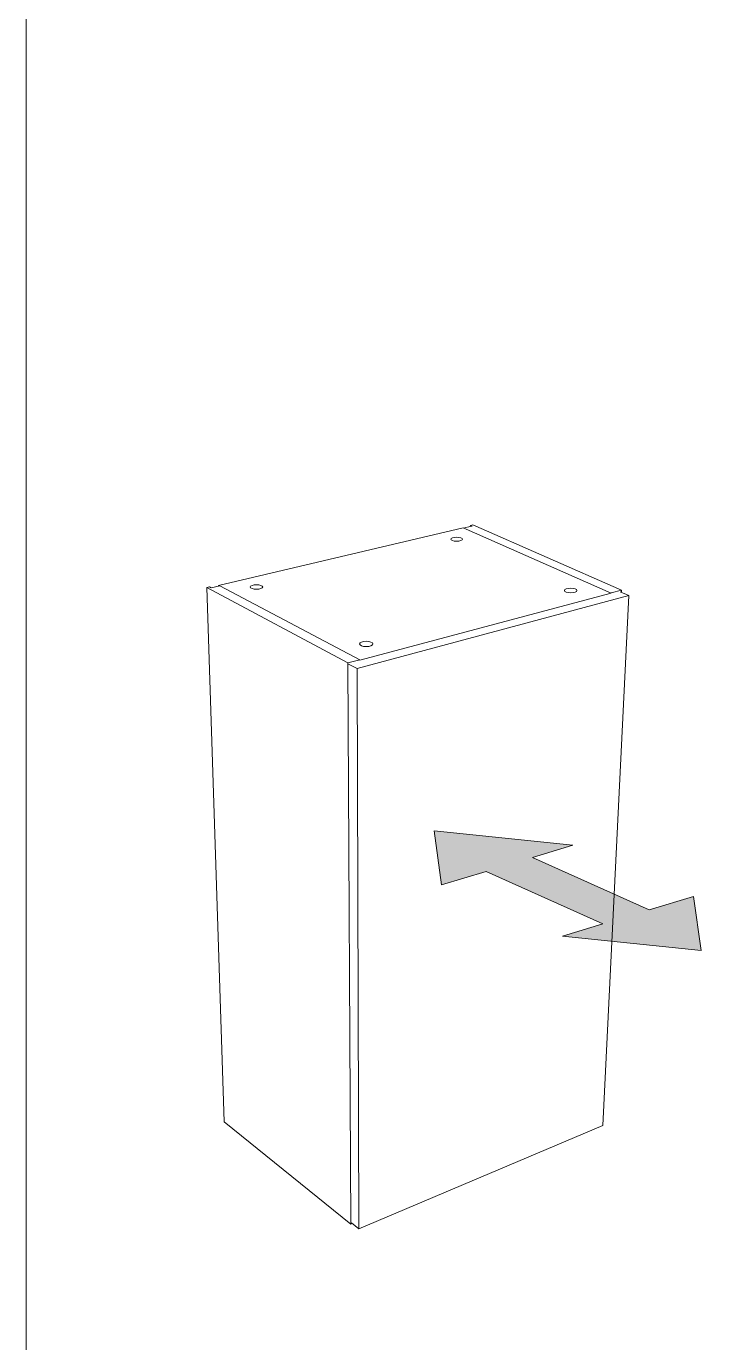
# Model space of a CAD drawing. Header units: metres. Extents: x -8.4 to 7.9, y -3.9 to 2.
# Drawn here: x 1.0454 to 1.2048, y -2.2038 to -1.8958 of the extents above; entities that cross this region are included whole.
import ezdxf

# ---------------------------------------------------------------- set-up
doc = ezdxf.new("R2010")
doc.units = ezdxf.units.M
doc.header["$MEASUREMENT"] = 0
doc.layers.add('PDF15_Geometry_Num_Penna__1', color=255, linetype='Continuous', lineweight=18)
doc.layers.add('PDF15_Geometry_Num_Penna__7', color=7, linetype='Continuous', lineweight=18)

msp = doc.modelspace()

# ---------------------------------------------------------------- hatches: boundary and pattern name
at = {"layer": 'PDF15_Geometry_Num_Penna__7', "linetype": 'Continuous', "lineweight": 18}
msp.add_hatch(color=7, dxfattribs=at).paths.add_polyline_path([(1.152932650492398, -2.093498888747446), (1.180263431576097, -2.105777784237589), (1.170790289767389, -2.108641618807334), (1.203233678275911, -2.112013288836404), (1.201503165654984, -2.099354633691926), (1.191123068436513, -2.102493980167758), (1.163792287352813, -2.090215084677614), (1.173263939907975, -2.087351250107869), (1.140820551399452, -2.083973623064614), (1.142549574766833, -2.096638235223277)])

# ---------------------------------------------------------------- linework, layer by layer
at = {"layer": 'PDF15_Geometry_Num_Penna__1', "color": 255, "linetype": 'Continuous', "lineweight": 18, "flags": 128}
msp.add_lwpolyline([(1.152932650492398, -2.093498888747446), (1.180263431576097, -2.105777784237589), (1.170790289767389, -2.108641618807334), (1.203233678275911, -2.112013288836404), (1.201503165654984, -2.099354633691926), (1.191123068436513, -2.102493980167758), (1.163792287352813, -2.090215084677614), (1.173263939907975, -2.087351250107869), (1.140820551399452, -2.083973623064614), (1.142549574766833, -2.096638235223277)], close=True, dxfattribs=at)
at = {"layer": 'PDF15_Geometry_Num_Penna__7', "color": 7, "linetype": 'Continuous', "lineweight": 18, "flags": 128}
for points in [[(1.822148985419563, -2.681189165708893), (1.045399013218962, -2.681189165708893), (1.045399013218962, -1.587816443273983), (1.822148985419563, -1.587816443273983)], [(1.152932650492398, -2.093498888747446), (1.180263431576097, -2.105777784237589), (1.170790289767389, -2.108641618807334), (1.203233678275911, -2.112013288836404), (1.201503165654984, -2.099354633691926), (1.191123068436513, -2.102493980167758), (1.163792287352813, -2.090215084677614), (1.173263939907975, -2.087351250107869), (1.140820551399452, -2.083973623064614), (1.142549574766833, -2.096638235223277)]]:
    msp.add_lwpolyline(points, close=True, dxfattribs=at)
for points in [[(1.147582060350858, -2.013085303180894), (1.0903321755198, -2.026592832846825), (1.090336643280438, -2.026741758201466)], [(1.182178164860715, -2.028405254412805), (1.147582804977632, -2.013085303180894)], [(1.147920865532666, -2.013147553979135), (1.149262682977981, -2.012833321480842)], [(1.1492632786794, -2.012833619331551), (1.149267746440039, -2.012564064439651)], [(1.1492632786794, -2.012833619331551), (1.149662398629838, -2.012736817851034)], [(1.149661802928419, -2.012736073224261), (1.149267150738621, -2.012564809066424)], [(1.149267597514685, -2.012564362290361), (1.149848406397784, -2.01242735096409)], [(1.184619944975408, -2.027710070857341), (1.149847363920302, -2.01242735096409)], [(1.091656568698621, -2.152099824395807), (1.087601331291749, -2.027103795738598)], [(1.087601778067813, -2.027103646813243), (1.120630443220074, -2.044728962534995)], [(1.08827075076086, -2.026945041310551), (1.087602075918523, -2.02710290218647)], [(1.090647152644865, -2.026668635852337), (1.088642617371399, -2.027139239973002), (1.088270303984796, -2.026945637011969)], [(1.090331579818381, -2.026593130697535), (1.090528161286507, -2.026697378445783)], [(1.090647152644865, -2.026668635852337), (1.123392859623308, -2.043993122357715)], [(1.186366690459991, -2.028969532581539), (1.12276811776059, -2.046025953448563), (1.123213404570966, -2.177132389406689)], [(1.123393306399372, -2.044045246231839), (1.182178611636779, -2.02840510548745)], [(1.180256878860493, -2.152920254174524), (1.18636728616141, -2.028969681506894)], [(1.182245032344949, -2.028341216510309), (1.184620391751471, -2.027709773006632)], [(1.186366690459991, -2.028969532581539), (1.1843100313124, -2.028067044932416)], [(1.184596712620084, -2.028192142230314), (1.184620540676826, -2.027709624081277)], [(1.120629996444011, -2.044728813609641), (1.121309096061173, -2.176018427753975)], [(1.123393306399372, -2.04399297343236), (1.120630741070784, -2.044728664684286)], [(1.122767968835235, -2.046026102373918), (1.120803643407522, -2.044979157130792)], [(1.121653858257167, -2.175875608338874), (1.121309840687946, -2.176018576679329), (1.091655824071848, -2.152099675470453)], [(1.180257325636557, -2.152919807398461), (1.123212957794902, -2.17713209155598), (1.121461595624325, -2.17572176844753)]]:
    msp.add_lwpolyline(points, dxfattribs=at)
at = {"layer": 'PDF15_Geometry_Num_Penna__7', "color": 7, "linetype": 'Continuous', "lineweight": 18}
for points in [[(1.14467027181692, -2.015790383322591), (1.14467027181692, -2.015540188726795), (1.145289801292226, -2.015337650244484), (1.146053788361533, -2.015337650244484)], [(1.146053788361534, -2.016244605654247), (1.145289801292226, -2.016244605654247), (1.144670271816919, -2.016040577918388), (1.144670271816919, -2.015790383322592)], [(1.146053788361534, -2.015337650244484), (1.146819264684388, -2.015337650244484), (1.147438794159694, -2.015540188726795), (1.147438794159694, -2.015790383322591)], [(1.147438794159694, -2.015790383322591), (1.147438794159694, -2.016040577918388), (1.146819264684388, -2.016244605654246), (1.146053788361533, -2.016244605654246)], [(1.097758785105032, -2.026959635995306), (1.097758785105032, -2.026670720807302), (1.098420013679638, -2.02643541874697), (1.099236124623071, -2.02643541874697)], [(1.09923612462307, -2.02643541874697), (1.100052235566503, -2.02643541874697), (1.100713464141107, -2.026670720807302), (1.100713464141107, -2.026959635995306)], [(1.09923612462307, -2.027483853243642), (1.098420013679638, -2.027483853243642), (1.097758785105032, -2.027248551183309), (1.097758785105032, -2.026959635995305)], [(1.100713464141108, -2.026959635995306), (1.100713464141108, -2.027248551183309), (1.100052235566503, -2.027483853243642), (1.09923612462307, -2.027483853243642)], [(1.171290381108273, -2.027785576012144), (1.171290381108273, -2.027490703809955), (1.171941184908054, -2.027250933988983), (1.172743892569568, -2.027250933988983)], [(1.172743892569569, -2.028320218035305), (1.171941184908054, -2.028320218035305), (1.171290381108272, -2.02808193746788), (1.171290381108272, -2.027785576012144)], [(1.172743892569569, -2.027250933988983), (1.173548089484629, -2.027250933988983), (1.174198893284411, -2.027490703809955), (1.174198893284411, -2.027785576012144)], [(1.17419889328441, -2.027785576012144), (1.17419889328441, -2.02808193746788), (1.17354808948463, -2.028320218035305), (1.172743892569569, -2.028320218035305)], [(1.123339544346347, -2.040282796072191), (1.123339544346347, -2.039934310742331), (1.124040982766706, -2.03965284182206), (1.12490623907717, -2.03965284182206)], [(1.12490623907717, -2.040914239575868), (1.124040982766706, -2.040914239575868), (1.123339544346348, -2.04063128140205), (1.123339544346348, -2.040282796072191)], [(1.12490623907717, -2.03965284182206), (1.125771495387633, -2.03965284182206), (1.126472933807993, -2.039934310742331), (1.126472933807993, -2.040282796072191)], [(1.126472933807992, -2.040282796072191), (1.126472933807992, -2.04063128140205), (1.125771495387633, -2.040914239575868), (1.12490623907717, -2.040914239575868)]]:
    msp.add_open_spline(points, degree=3, dxfattribs=at)

doc.saveas('drawing.dxf')
